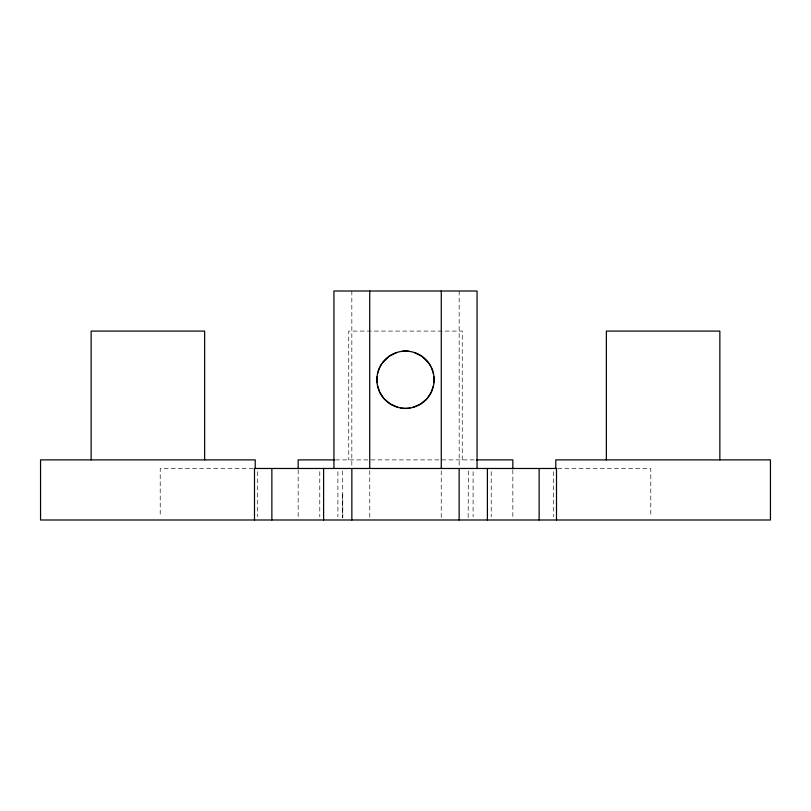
<?xml version="1.0" encoding="UTF-8"?>
<svg xmlns="http://www.w3.org/2000/svg" width="811" height="811" viewBox="0 0 811 811"><rect width="100%" height="100%" fill="white"/><g stroke="black" fill="none" stroke-linecap="round" stroke-linejoin="round"><path stroke-width="0.61" stroke-dasharray="4.05 3.04" d="M441.225 517.469L441.235 470.654M468.332 470.927L468.17 517.54M335.49 459.888L475.51 459.888M253.275 468.474L160.213 468.474L160.213 516.769M557.725 468.474L650.787 468.474L650.787 516.769M342.82 517.54L342.668 470.927M369.765 470.654L369.775 519.993M553.487 471.688L553.487 516.769M512.836 469.904L512.836 517.489M491.213 471.688L491.213 516.769M473.097 471.688L473.097 516.769M462.25 459.888L462.25 331.081L348.75 331.081L348.75 459.888M459.168 291.007L459.168 467.217M351.832 291.007L351.832 467.217M337.903 471.688L337.903 516.769M319.787 471.688L319.787 516.769M298.164 469.904L298.164 517.489M257.513 471.688L257.513 516.769M342.617 494.234L342.394 517.54L342.668 494.234"/><path stroke-width="1.22" d="M377.034 376.77L377.034 382.711M433.966 382.711L433.966 376.77M377.49 373.891L377.825 372.492M433.51 385.59L431.229 392.23L427.64 397.877M378.22 371.134L379.771 367.251M380.4 366.035L381.799 363.723M382.559 362.639L389.219 356.191L396.731 352.481M426.799 398.86L420.625 404.04L412.89 407.406M334.416 459.888L298.164 459.888L298.164 468.646M476.584 459.888L512.836 459.888L512.836 468.646M398.11 407.406L390.375 404.04L384.201 398.86M414.269 352.481L421.781 356.191L428.441 362.639M383.36 397.877L379.771 392.23L377.49 385.59M429.201 363.723L430.6 366.035M431.229 367.251L432.78 371.134M433.175 372.492L433.51 373.891M719.854 459.888L719.854 331.081L606.364 331.081L606.364 459.888M556.508 519.993L556.508 468.474L254.492 468.474L254.492 519.993M555.778 468.474L555.778 459.888L770.45 459.888L770.45 519.993L40.55 519.993L40.55 459.888L255.222 459.888L255.222 468.474M539.133 468.474L539.133 519.993M487.401 468.474L487.401 519.993M477.061 468.474L477.061 291.007L333.939 291.007L333.939 468.474M459.148 468.474L459.148 519.993M441.275 291.007L441.275 468.474M369.725 291.007L369.725 468.474M351.852 468.474L351.852 519.993M323.599 468.474L323.599 519.993M271.867 468.474L271.867 519.993M204.636 459.888L204.636 331.081L91.146 331.081L91.146 459.888M402.438 351.183A22.576 17.528 -0.1 0 1 408.562 351.173M410.042 408.095A22.576 17.528 -0.1 0 1 400.948 408.105M391.186 404.527A28.628 28.628 0 0 0 434.128 379.741A28.628 28.628 0 0 0 391.186 354.954A28.628 28.628 0 0 0 391.186 404.527"/></g></svg>
